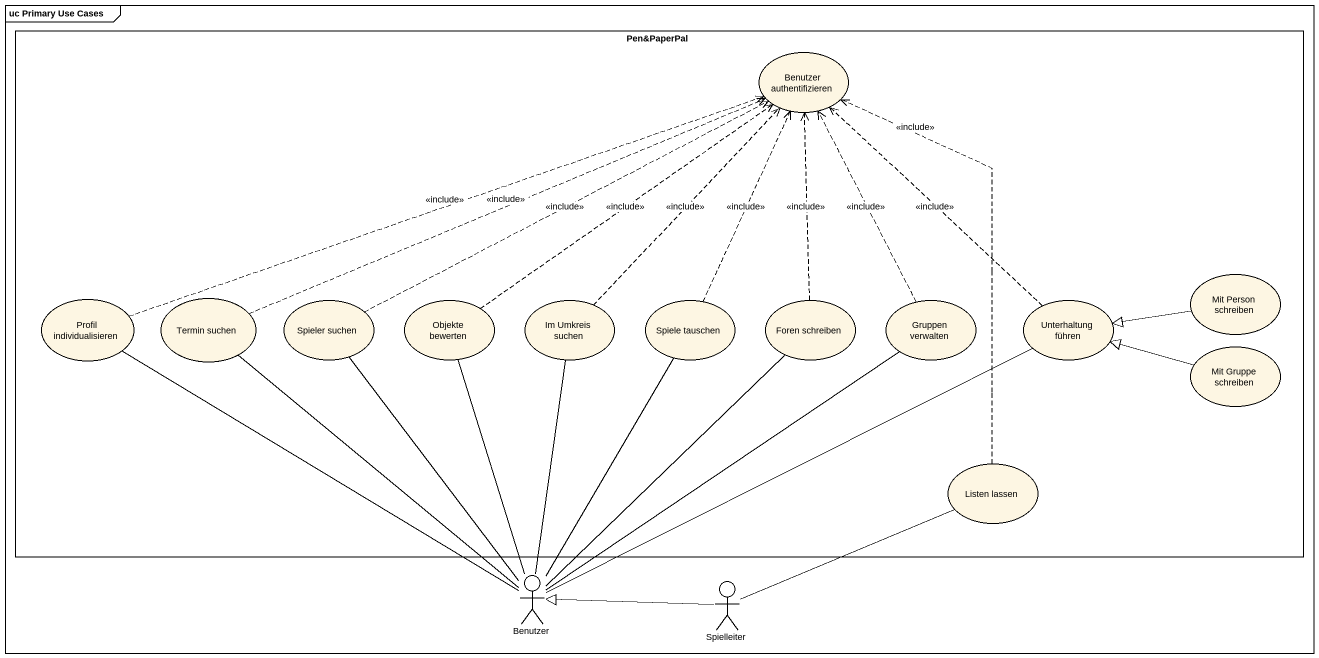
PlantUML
@startuml
mainframe uc Primary Use Cases
rectangle "Pen&PaperPal" as Pen_PaperPal {
  usecase "Benutzer authentifizieren" as Benutzer_authentifizieren
  usecase "Mit Person schreiben" as Mit_Person_schreiben
  usecase "Profil individualisieren" as Profil_individualisieren
  usecase "Termin suchen" as Termin_suchen
  usecase "Spieler suchen" as Spieler_suchen
  usecase "Objekte bewerten" as Objekte_bewerten
  usecase "Im Umkreis suchen" as Im_Umkreis_suchen
  usecase "Spiele tauschen" as Spiele_tauschen
  usecase "Foren schreiben" as Foren_schreiben
  usecase "Gruppen verwalten" as Gruppen_verwalten
  usecase "Unterhaltung führen" as Unterhaltung_führen
  usecase "Mit Gruppe schreiben" as Mit_Gruppe_schreiben
  usecase "Listen lassen" as Listen_lassen
}
actor Benutzer
actor Spielleiter
Mit_Person_schreiben -left-|> Unterhaltung_führen
Profil_individualisieren .right.> Benutzer_authentifizieren : <<include>>
Termin_suchen .right.> Benutzer_authentifizieren : <<include>>
Spieler_suchen .right.> Benutzer_authentifizieren : <<include>>
Objekte_bewerten .up.> Benutzer_authentifizieren : <<include>>
Im_Umkreis_suchen .up.> Benutzer_authentifizieren : <<include>>
Spiele_tauschen .up.> Benutzer_authentifizieren : <<include>>
Foren_schreiben .up.> Benutzer_authentifizieren : <<include>>
Gruppen_verwalten .up.> Benutzer_authentifizieren : <<include>>
Unterhaltung_führen .up.> Benutzer_authentifizieren : <<include>>
Mit_Gruppe_schreiben -left-|> Unterhaltung_führen
Listen_lassen .up.> Benutzer_authentifizieren : <<include>>
Listen_lassen -left- Spielleiter
Benutzer -up- Profil_individualisieren
Benutzer -up- Termin_suchen
Benutzer -up- Spieler_suchen
Benutzer -up- Objekte_bewerten
Benutzer -up- Im_Umkreis_suchen
Benutzer -up- Spiele_tauschen
Benutzer -up- Foren_schreiben
Benutzer -up- Gruppen_verwalten
Benutzer -right- Unterhaltung_führen
Spielleiter -left-|> Benutzer
@enduml
